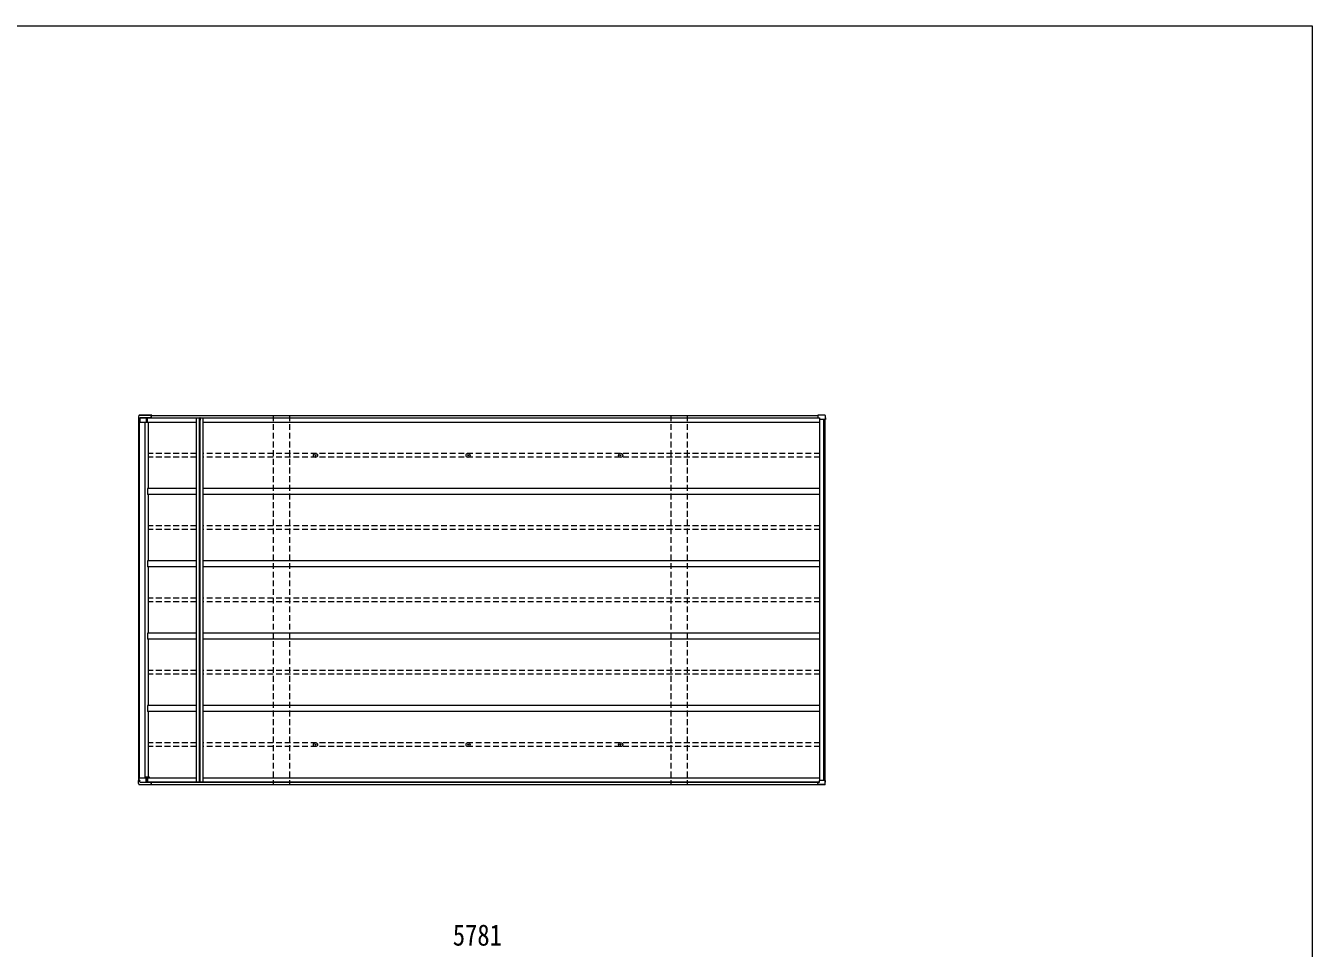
# Model space of a CAD drawing. Units: millimetres at full size, sheet at 1:40; details may follow other scales. Extents: x -11243 to 11243, y -7760 to 7760.
# Drawn here: x 0 to 10677, y 107 to 7760 of the extents above; entities that cross this region are included whole.
import ezdxf
from ezdxf.enums import TextEntityAlignment as Align

# ---------------------------------------------------------------- set-up
doc = ezdxf.new("R2010")
doc.units = ezdxf.units.MM
doc.header["$LTSCALE"] = 40
doc.linetypes.add('DASHED1', pattern=[1.8, 1.2, -0.6])
for name, color, linetype, lineweight in [('0-3_ELV2', 7, 'Continuous', 9), ('0-6_OTH_LINE', 6, 'Continuous', 9), ('F-0_240', 7, 'Continuous', 9)]:
    doc.layers.add(name, color=color, linetype=linetype, lineweight=lineweight)
doc.styles.add('ＭＳ ゴシック', font='')
doc.styles.get('ＭＳ ゴシック').set_extended_font_data('MS Gothic')

msp = doc.modelspace()

# ---------------------------------------------------------------- linework, layer by layer
at = {"layer": '0-3_ELV2', "color": 6}
for p, q in [((937.29, 4516.34), (935.87, 4493.46)), ((941.65, 4493.46), (935.87, 4493.46)), ((937.89, 4525.96), (937.29, 4516.34)), ((940.89, 4528.77), (1044.31, 4528.77)), ((941.43, 4493.46), (941.56, 4472.46)), ((1046.06, 4528.97), (942.44, 4528.97)), ((947.63, 4493.46), (943.18, 4493.46)), ((948.35, 4506.71), (947.52, 4493.46)), ((947.63, 4493.46), (947.81, 4496.46)), ((947.81, 4496.46), (947.88, 4496.46)), ((948.5, 4506.35), (947.88, 4496.46)), ((949.5, 4507.29), (1036.21, 4507.29)), ((999.03, 4507.29), (999.12, 4472.46)), ((1008.31, 4507.29), (1008.4, 4472.46)), ((1027.85, 4507.29), (1027.85, 4506.76)), ((1036.48, 4506.76), (1036.21, 4507.29)), ((1037.43, 4507.44), (1042.41, 4507.44)), ((1037.75, 4506.76), (1037.43, 4507.44)), ((1039.51, 4507.44), (1039.51, 4506.76)), ((1042.31, 4507.66), (1042.41, 4507.44)), ((1042.41, 4507.44), (1042.43, 4519.62)), ((1044.31, 4526.92), (1044.31, 4526.46)), ((1044.42, 4526.46), (1044.4, 4527.72)), ((1045.97, 4527.92), (1045.95, 4526.46)), ((1046.06, 4526.46), (1046.07, 4527.04)), ((6573.03, 4519.72), (6573.02, 4507.66)), ((6573.02, 4507.66), (6587.47, 4507.66)), ((6573.02, 4507.66), (6573.12, 4507.44)), ((6578.11, 4507.44), (6573.12, 4507.44)), ((6630.78, 4528.77), (6575.02, 4528.77)), ((6632.63, 4528.97), (6576.77, 4528.97)), ((6578.11, 4507.44), (6578.15, 4507.36)), ((6588.46, 4506.66), (6588.56, 4493.46)), ((6637.74, 4493.46), (6588.56, 4493.46)), ((6633.78, 4525.96), (6635.79, 4493.46)), ((6635.63, 4526.16), (6637.74, 4493.46)), ((941.56, 4472.46), (1010.05, 4472.46)), ((937.29, 1476.57), (935.87, 1499.46)), ((947.63, 1499.46), (935.87, 1499.46)), ((941.43, 1499.46), (941.56, 1520.46)), ((941.56, 1520.46), (1010.05, 1520.46)), ((948.35, 1486.19), (947.52, 1499.46)), ((948.5, 1486.56), (947.88, 1496.46)), ((999.03, 1485.62), (999.12, 1520.46)), ((1008.31, 1485.62), (1008.4, 1520.46)), ((6588.46, 1486.25), (6588.56, 1499.46)), ((6637.74, 1499.46), (6588.56, 1499.46)), ((6633.78, 1466.96), (6635.79, 1499.46)), ((6635.63, 1466.75), (6637.74, 1499.46)), ((6636.59, 1499.46), (6635.86, 1499.46)), ((937.89, 1466.96), (937.29, 1476.57)), ((940.89, 1464.14), (1044.31, 1464.14)), ((1046.06, 1463.95), (942.44, 1463.95)), ((949.35, 1485.26), (1042.31, 1485.26)), ((949.5, 1485.62), (1036.21, 1485.62)), ((1027.85, 1485.62), (1027.85, 1486.16)), ((1036.48, 1486.16), (1036.21, 1485.62)), ((1037.75, 1486.16), (1037.43, 1485.48)), ((1037.43, 1485.48), (1042.41, 1485.48)), ((1039.51, 1485.48), (1039.51, 1486.16)), ((1042.41, 1485.48), (1042.43, 1473.29)), ((1044.31, 1466), (1044.31, 1466.46)), ((1044.42, 1466.46), (1044.4, 1465.19)), ((1045.97, 1465), (1045.95, 1466.46)), ((1046.06, 1466.46), (1046.07, 1465.88)), ((6573.02, 1485.26), (6573.12, 1485.48)), ((6573.03, 1473.19), (6573.02, 1485.26)), ((6587.46, 1485.26), (6573.02, 1485.26)), ((6578.11, 1485.48), (6573.12, 1485.48)), ((6630.78, 1464.14), (6575.02, 1464.14)), ((6632.63, 1463.95), (6576.77, 1463.95)), ((6578.11, 1485.48), (6578.15, 1485.56))]:
    msp.add_line(p, q, dxfattribs=at)
at = {"layer": '0-3_ELV2', "color": 4}
for p, q in [((938.21, 1499.46), (938.21, 4493.46)), ((1010.05, 4471.46), (1010.05, 4506.76)), ((1010.05, 4506.76), (6588.46, 4506.76)), ((1039.51, 4507.36), (6588.18, 4507.36)), ((1044.09, 4526.46), (6574.38, 4526.46)), ((1417.03, 1486.36), (1417.03, 4506.56)), ((1424.79, 4508.56), (1444.79, 4508.56)), ((1424.79, 4508.56), (1424.79, 4506.56)), ((1441.89, 1486.36), (1441.89, 4506.56)), ((1448.83, 4486.56), (1444.79, 4486.56)), ((1444.83, 4508.56), (1446.89, 4508.56)), ((1444.89, 4508.56), (1444.89, 4508.56)), ((1444.89, 1506.36), (1444.89, 4486.56)), ((1446.74, 4506.65), (1446.74, 4486.56)), ((1446.74, 4506.65), (1448.83, 4506.65)), ((1446.81, 1506.36), (1446.81, 4486.56)), ((1448.83, 4506.65), (1448.83, 4486.56)), ((1448.83, 4506.56), (1473.93, 4506.56)), ((1473.93, 1486.36), (1473.93, 4506.56)), ((6590.77, 1499.46), (6590.77, 4493.46)), ((6624.55, 1499.46), (6624.55, 4493.46)), ((6633.3, 1499.46), (6633.3, 4493.46)), ((6635.21, 1499.46), (6635.21, 4493.46)), ((943.42, 1520.46), (943.42, 4472.46)), ((945.65, 1520.46), (945.65, 4472.46)), ((992.78, 1525.46), (992.78, 4472.46)), ((1010.05, 4471.46), (1417.03, 4471.46)), ((1018.85, 3921.46), (1018.85, 4471.46)), ((1473.93, 4471.46), (6590.77, 4471.46)), ((2402.7, 4196.96), (2403.8, 4196.98)), ((2402.7, 4195.96), (2403.8, 4195.94)), ((2403.8, 4196.98), (2404.32, 4197.08)), ((2403.8, 4195.94), (2404.32, 4195.84)), ((2404.42, 4197.59), (2404.32, 4197.08)), ((2404.42, 4195.32), (2404.32, 4195.84)), ((2404.44, 4198.7), (2404.42, 4197.59)), ((2404.44, 4194.21), (2404.42, 4195.32)), ((2405.44, 4198.7), (2405.46, 4197.59)), ((2405.44, 4194.21), (2405.46, 4195.32)), ((2405.46, 4197.59), (2405.56, 4197.08)), ((2405.46, 4195.32), (2405.56, 4195.84)), ((2406.08, 4196.98), (2405.56, 4197.08)), ((2406.08, 4195.94), (2405.56, 4195.84)), ((2407.19, 4196.96), (2406.08, 4196.98)), ((2407.19, 4195.96), (2406.08, 4195.94)), ((3668.96, 4196.96), (3670.07, 4196.98)), ((3668.96, 4195.96), (3670.07, 4195.94)), ((3670.07, 4196.98), (3670.59, 4197.08)), ((3670.07, 4195.94), (3670.59, 4195.84)), ((3670.69, 4197.59), (3670.59, 4197.08)), ((3670.69, 4195.32), (3670.59, 4195.84)), ((3670.71, 4198.7), (3670.69, 4197.59)), ((3670.71, 4194.21), (3670.69, 4195.32)), ((3671.71, 4198.7), (3671.73, 4197.59)), ((3671.71, 4194.21), (3671.73, 4195.32)), ((3671.73, 4197.59), (3671.83, 4197.08)), ((3671.73, 4195.32), (3671.83, 4195.84)), ((3672.35, 4196.98), (3671.83, 4197.08)), ((3672.35, 4195.94), (3671.83, 4195.84)), ((3673.45, 4196.96), (3672.35, 4196.98)), ((3673.45, 4195.96), (3672.35, 4195.94)), ((4935.23, 4196.96), (4936.34, 4196.98)), ((4935.23, 4195.96), (4936.34, 4195.94)), ((4936.34, 4196.98), (4936.86, 4197.08)), ((4936.34, 4195.94), (4936.86, 4195.84)), ((4936.96, 4197.59), (4936.86, 4197.08)), ((4936.96, 4195.32), (4936.86, 4195.84)), ((4936.98, 4198.7), (4936.96, 4197.59)), ((4936.98, 4194.21), (4936.96, 4195.32)), ((4937.98, 4198.7), (4938, 4197.59)), ((4937.98, 4194.21), (4938, 4195.32)), ((4938, 4197.59), (4938.1, 4197.08)), ((4938, 4195.32), (4938.1, 4195.84)), ((4938.61, 4196.98), (4938.1, 4197.08)), ((4938.61, 4195.94), (4938.1, 4195.84)), ((4939.72, 4196.96), (4938.61, 4196.98)), ((4939.72, 4195.96), (4938.61, 4195.94)), ((1417.03, 3921.46), (1010.05, 3921.46)), ((1010.05, 3921.46), (1010.05, 3871.46)), ((1417.03, 3871.46), (1010.05, 3871.46)), ((1018.85, 3321.46), (1018.85, 3871.46)), ((6590.77, 3921.46), (1473.93, 3921.46)), ((6590.77, 3871.46), (1473.93, 3871.46)), ((1417.03, 3321.46), (1010.05, 3321.46)), ((1010.05, 3321.46), (1010.05, 3271.46)), ((6590.77, 3321.46), (1473.93, 3321.46)), ((1417.03, 3271.46), (1010.05, 3271.46)), ((1018.85, 2721.46), (1018.85, 3271.46)), ((6590.77, 3271.46), (1473.93, 3271.46)), ((1417.03, 2721.46), (1010.05, 2721.46)), ((1010.05, 2721.46), (1010.05, 2671.46)), ((1417.03, 2671.46), (1010.05, 2671.46)), ((1018.85, 2121.46), (1018.85, 2671.46)), ((6590.77, 2721.46), (1473.93, 2721.46)), ((6590.77, 2671.46), (1473.93, 2671.46)), ((1417.03, 2121.46), (1010.05, 2121.46)), ((1010.05, 2121.46), (1010.05, 2071.46)), ((1417.03, 2071.46), (1010.05, 2071.46)), ((1018.85, 1525.46), (1018.85, 2071.46)), ((6590.77, 2121.46), (1473.93, 2121.46)), ((6590.77, 2071.46), (1473.93, 2071.46)), ((2402.7, 1796.96), (2403.8, 1796.98)), ((2402.7, 1795.96), (2403.8, 1795.94)), ((2403.8, 1796.98), (2404.32, 1797.08)), ((2403.8, 1795.94), (2404.32, 1795.84)), ((2404.42, 1797.59), (2404.32, 1797.08)), ((2404.42, 1795.32), (2404.32, 1795.84)), ((2404.44, 1798.7), (2404.42, 1797.59)), ((2404.44, 1794.21), (2404.42, 1795.32)), ((2405.44, 1798.7), (2405.46, 1797.59)), ((2405.44, 1794.21), (2405.46, 1795.32)), ((2405.46, 1797.59), (2405.56, 1797.08)), ((2405.46, 1795.32), (2405.56, 1795.84)), ((2406.08, 1796.98), (2405.56, 1797.08)), ((2406.08, 1795.94), (2405.56, 1795.84)), ((2407.19, 1796.96), (2406.08, 1796.98)), ((2407.19, 1795.96), (2406.08, 1795.94)), ((3668.96, 1796.96), (3670.07, 1796.98)), ((3668.96, 1795.96), (3670.07, 1795.94)), ((3670.07, 1796.98), (3670.59, 1797.08)), ((3670.07, 1795.94), (3670.59, 1795.84)), ((3670.69, 1797.59), (3670.59, 1797.08)), ((3670.69, 1795.32), (3670.59, 1795.84)), ((3670.71, 1798.7), (3670.69, 1797.59)), ((3670.71, 1794.21), (3670.69, 1795.32)), ((3671.71, 1798.7), (3671.73, 1797.59)), ((3671.71, 1794.21), (3671.73, 1795.32)), ((3671.73, 1797.59), (3671.83, 1797.08)), ((3671.73, 1795.32), (3671.83, 1795.84)), ((3672.35, 1796.98), (3671.83, 1797.08)), ((3672.35, 1795.94), (3671.83, 1795.84)), ((3673.45, 1796.96), (3672.35, 1796.98)), ((3673.45, 1795.96), (3672.35, 1795.94)), ((4935.23, 1796.96), (4936.34, 1796.98)), ((4935.23, 1795.96), (4936.34, 1795.94)), ((4936.34, 1796.98), (4936.86, 1797.08)), ((4936.34, 1795.94), (4936.86, 1795.84)), ((4936.96, 1797.59), (4936.86, 1797.08)), ((4936.96, 1795.32), (4936.86, 1795.84)), ((4936.98, 1798.7), (4936.96, 1797.59)), ((4936.98, 1794.21), (4936.96, 1795.32)), ((4937.98, 1798.7), (4938, 1797.59)), ((4937.98, 1794.21), (4938, 1795.32)), ((4938, 1797.59), (4938.1, 1797.08)), ((4938, 1795.32), (4938.1, 1795.84)), ((4938.61, 1796.98), (4938.1, 1797.08)), ((4938.61, 1795.94), (4938.1, 1795.84)), ((4939.72, 1796.96), (4938.61, 1796.98)), ((4939.72, 1795.96), (4938.61, 1795.94)), ((1026.77, 1525.46), (992.78, 1525.46)), ((1010.05, 1521.46), (1417.03, 1521.46)), ((1010.05, 1521.46), (1010.05, 1486.16)), ((1026.77, 1521.46), (1026.77, 1525.46)), ((1448.83, 1506.36), (1444.79, 1506.36)), ((1446.74, 1486.27), (1446.74, 1506.36)), ((1448.83, 1486.27), (1448.83, 1506.36)), ((1473.93, 1521.46), (6590.77, 1521.46)), ((1010.05, 1486.16), (6588.48, 1486.16)), ((1039.51, 1485.56), (6588.18, 1485.56)), ((1044.09, 1466.46), (6574.38, 1466.46)), ((1424.79, 1484.36), (1424.79, 1486.36)), ((1424.79, 1484.36), (1444.79, 1484.36)), ((1444.83, 1484.36), (1446.83, 1484.36)), ((1444.89, 1484.36), (1444.89, 1484.36)), ((1446.74, 1486.27), (1448.83, 1486.27)), ((1448.83, 1486.36), (1473.93, 1486.36))]:
    msp.add_line(p, q, dxfattribs=at)
at = {"layer": '0-3_ELV2', "color": 4, "linetype": 'DASHED1'}
for p, q in [((2054.21, 4526.46), (2054.21, 1466.46)), ((2188.21, 4526.46), (2188.21, 1466.46)), ((5354.21, 4526.46), (5354.21, 1466.46)), ((5488.21, 4526.46), (5488.21, 1466.46)), ((1417.03, 4211.46), (1018.85, 4211.46)), ((1417.03, 4181.46), (1018.85, 4181.46)), ((6590.77, 4211.46), (1473.93, 4211.46)), ((6590.77, 4181.46), (1473.93, 4181.46)), ((1417.03, 3611.46), (1018.85, 3611.46)), ((1417.03, 3581.46), (1018.85, 3581.46)), ((6590.77, 3611.46), (1473.93, 3611.46)), ((6590.77, 3581.46), (1473.93, 3581.46)), ((1417.03, 3011.46), (1018.85, 3011.46)), ((6590.77, 3011.46), (1473.93, 3011.46)), ((1417.03, 2981.46), (1018.85, 2981.46)), ((6590.77, 2981.46), (1473.93, 2981.46)), ((1417.03, 2411.46), (1018.85, 2411.46)), ((1417.03, 2381.46), (1018.85, 2381.46)), ((6590.77, 2411.46), (1473.93, 2411.46)), ((6590.77, 2381.46), (1473.93, 2381.46)), ((1417.03, 1811.46), (1018.85, 1811.46)), ((1417.03, 1781.46), (1018.85, 1781.46)), ((6590.77, 1811.46), (1473.93, 1811.46)), ((6590.77, 1781.46), (1473.93, 1781.46))]:
    msp.add_line(p, q, dxfattribs=at)
at = {"layer": '0-3_ELV2', "color": 6}
for points in [[(1042.32, 4519.72), (1042.31, 4507.66), (949.35, 4507.66)], [(1044.31, 4526.92), (1044.31, 4526.98), (1044.3, 4527.03), (1044.3, 4527.08), (1044.3, 4527.11), (1044.29, 4527.14), (1044.29, 4527.16), (1044.29, 4527.16), (1044.28, 4527.15)], [(1044.29, 4528.73), (1044.31, 4528.77), (1044.33, 4528.75), (1044.35, 4528.68), (1044.36, 4528.57), (1044.38, 4528.4), (1044.39, 4528.2), (1044.4, 4527.97), (1044.4, 4527.72)], [(1045.97, 4527.92), (1045.98, 4528.19), (1045.99, 4528.44), (1046, 4528.65), (1046.02, 4528.81), (1046.04, 4528.92), (1046.06, 4528.97), (1046.08, 4528.95), (1046.1, 4528.87)], [(1046.1, 4527.26), (1046.09, 4527.27), (1046.09, 4527.28), (1046.08, 4527.27), (1046.08, 4527.24), (1046.08, 4527.2), (1046.07, 4527.16), (1046.07, 4527.1), (1046.07, 4527.04)], [(6575.02, 4528.77), (6575.02, 4528.77), (6575, 4528.73)], [(947.63, 1499.46), (947.81, 1496.46), (947.88, 1496.46)], [(1042.32, 1473.19), (1042.31, 1485.26), (1042.41, 1485.48)], [(1044.31, 1466), (1044.31, 1465.94), (1044.3, 1465.88), (1044.3, 1465.84), (1044.3, 1465.8), (1044.29, 1465.77), (1044.29, 1465.76), (1044.29, 1465.75), (1044.28, 1465.76)], [(1044.29, 1464.18), (1044.31, 1464.14), (1044.33, 1464.16), (1044.35, 1464.23), (1044.36, 1464.35), (1044.38, 1464.51), (1044.39, 1464.71), (1044.4, 1464.94), (1044.4, 1465.19)], [(1045.97, 1465), (1045.98, 1464.72), (1045.99, 1464.48), (1046, 1464.27), (1046.02, 1464.1), (1046.04, 1464), (1046.06, 1463.95), (1046.08, 1463.96), (1046.1, 1464.04)], [(1046.1, 1465.66), (1046.09, 1465.64), (1046.09, 1465.64), (1046.08, 1465.65), (1046.08, 1465.67), (1046.08, 1465.71), (1046.07, 1465.76), (1046.07, 1465.81), (1046.07, 1465.88)], [(6575.02, 1464.14), (6575.02, 1464.14), (6575, 1464.18)]]:
    msp.add_lwpolyline(points, dxfattribs=at)
at = {"layer": '0-3_ELV2', "color": 4}
for points in [[(1417.03, 4506.56), (1444.79, 4506.56), (1444.79, 4486.56)], [(1417.03, 1486.36), (1444.79, 1486.36), (1444.79, 1506.36)]]:
    msp.add_lwpolyline(points, dxfattribs=at)
for centre, radius in [((2404.94, 4196.46), 17), ((2404.94, 4196.46), 4), ((3671.21, 4196.46), 17), ((3671.21, 4196.46), 4), ((4937.48, 4196.46), 17), ((4937.48, 4196.46), 4), ((2404.94, 1796.46), 17), ((2404.94, 1796.46), 4), ((3671.21, 1796.46), 17), ((3671.21, 1796.46), 4), ((4937.48, 1796.46), 17), ((4937.48, 1796.46), 4)]:
    msp.add_circle(centre, radius, dxfattribs=at)
at = {"layer": '0-3_ELV2', "color": 6}
for centre, radius, start, end in [((940.89, 4525.77), 3, 90, 176.43391), ((1052.85, 4519.97), 10.52, 172.63238, 181.34415), ((1185.17, 4488.99), 146.38, 164.24539, 167.24065), ((1044.28, 4519.67), 1.86, 172.63076, 181.34485), ((1185.44, 4487.49), 146.62, 164.30622, 167.22814), ((577.66, 4447.7), 475.42, 9.53502, 9.83065), ((6583.55, 4519.97), 10.52, 172.63238, 181.34415), ((6715.88, 4488.99), 146.38, 164.24539, 167.24065), ((6577.1, 4528.79), 0.371, 150.45777, 182.11515), ((6630.78, 4525.77), 3, 3.54029, 90), ((6632.63, 4525.97), 3, 3.69359, 90), ((940.89, 1467.14), 3, 183.56609, 270), ((949.35, 1486.26), 1, 183.56099, 270), ((949.5, 1486.62), 1, 183.56099, 270), ((1052.85, 1472.94), 10.52, 178.65585, 187.36762), ((1185.17, 1503.92), 146.38, 192.75935, 195.75461), ((1044.28, 1473.25), 1.86, 178.65515, 187.36924), ((1185.44, 1505.42), 146.62, 192.77186, 195.69378), ((577.66, 1545.21), 475.42, 350.16935, 350.46498), ((6583.55, 1472.94), 10.52, 178.65585, 187.36762), ((6715.88, 1503.92), 146.38, 192.75935, 195.75461), ((6577.1, 1464.13), 0.371, 177.88485, 209.54223), ((6587.46, 1486.26), 1, 270, 359.57098), ((6630.78, 1467.14), 3, 270, 356.45971), ((6632.63, 1466.95), 3, 270, 356.30641)]:
    msp.add_arc(centre, radius, start, end, dxfattribs=at)
at = {"layer": '0-3_ELV2', "color": 4}
for centre, radius, start, end in [((1444.83, 4506.65), 1.91, 359.89403, 91.14529), ((1446.93, 4506.65), 1.91, 359.89403, 91.14529), ((2404.94, 4196.46), 2.3, 167.44414, 192.55586), ((2404.94, 4196.46), 2.3, 77.44414, 102.55586), ((2404.94, 4196.46), 2.3, 257.44414, 282.55586), ((2404.94, 4196.46), 2.3, 347.44414, 12.55586), ((3671.21, 4196.46), 2.3, 167.44414, 192.55586), ((3671.21, 4196.46), 2.3, 77.44414, 102.55586), ((3671.21, 4196.46), 2.3, 257.44414, 282.55586), ((3671.21, 4196.46), 2.3, 347.44414, 12.55586), ((4937.48, 4196.46), 2.3, 167.44414, 192.55586), ((4937.48, 4196.46), 2.3, 77.44414, 102.55586), ((4937.48, 4196.46), 2.3, 257.44414, 282.55586), ((4937.48, 4196.46), 2.3, 347.44414, 12.55586), ((2404.94, 1796.46), 2.3, 167.44414, 192.55586), ((2404.94, 1796.46), 2.3, 77.44414, 102.55586), ((2404.94, 1796.46), 2.3, 257.44414, 282.55586), ((2404.94, 1796.46), 2.3, 347.44414, 12.55586), ((3671.21, 1796.46), 2.3, 167.44414, 192.55586), ((3671.21, 1796.46), 2.3, 77.44414, 102.55586), ((3671.21, 1796.46), 2.3, 257.44414, 282.55586), ((3671.21, 1796.46), 2.3, 347.44414, 12.55586), ((4937.48, 1796.46), 2.3, 167.44414, 192.55586), ((4937.48, 1796.46), 2.3, 77.44414, 102.55586), ((4937.48, 1796.46), 2.3, 257.44414, 282.55586), ((4937.48, 1796.46), 2.3, 347.44414, 12.55586), ((1444.83, 1486.26), 1.91, 268.85471, 0.10597), ((1446.93, 1486.26), 1.91, 268.85471, 0.10597)]:
    msp.add_arc(centre, radius, start, end, dxfattribs=at)
at = {"layer": '0-3_ELV2', "color": 6}
for centre, major_axis, ratio, start_param, end_param in [((1403.42, 31868.59), (-44.68, 73387.97), 0.006965, 1.95305321, 1.95336164), ((1468.35, -74781.11), (-63.54, 104364.42), 0.006965, 0.70810371, 0.70841303), ((949.34, 4506.65), (0.11, 1), 0.989401, 0.11059721, 1.62094812), ((949.5, 4506.28), (0.11, 1), 0.989401, 0.11059721, 1.62094812), ((6587.47, 4506.65), (0.05, 1.01), 0.989569, 4.77154911, 6.33371027)]:
    msp.add_ellipse(centre, major_axis=major_axis, ratio=ratio, start_param=start_param, end_param=end_param, dxfattribs=at)
at = {"layer": 'F-0_240', "color": 5}
for p, q in [((-11242.74, 7760), (10677.26, 7760)), ((10677.26, 7760), (10677.26, -7760))]:
    msp.add_line(p, q, dxfattribs=at)

# ---------------------------------------------------------------- texts
at = {"layer": '0-6_OTH_LINE', "color": 7, "style": 'ＭＳ ゴシック', "width": 0.85}
msp.add_text('5781', height=176, dxfattribs=at).set_placement((3544.71, 75.91), align=Align.BOTTOM_LEFT)

doc.saveas('drawing.dxf')
